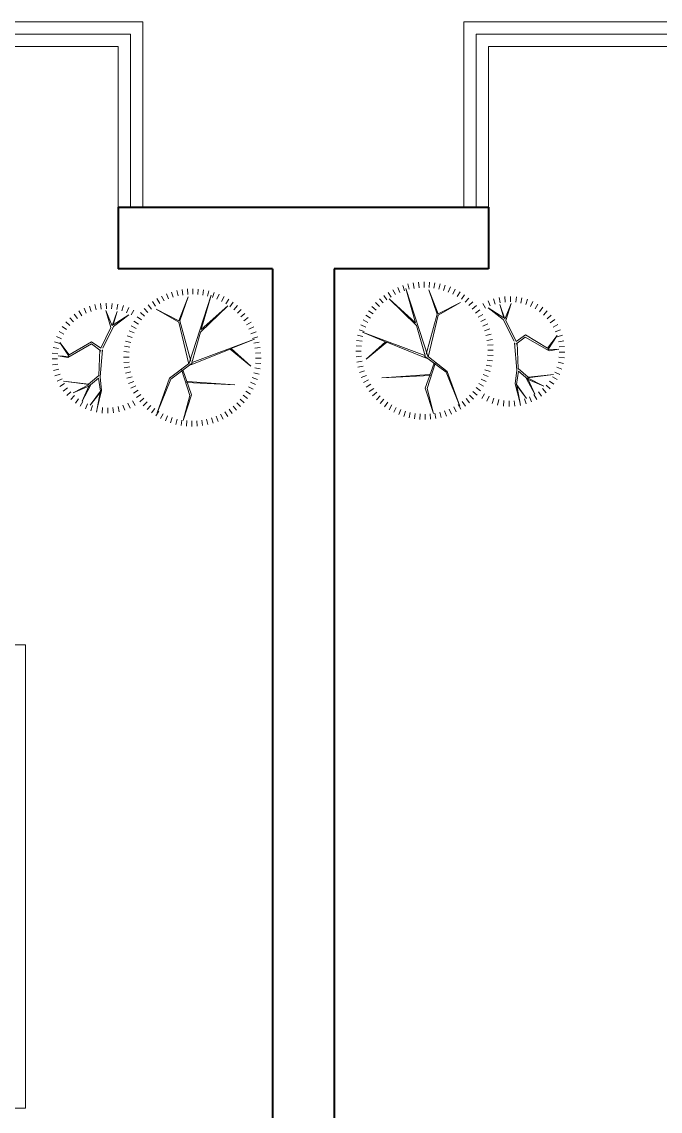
# Model space of a CAD drawing. Header units: millimetres. Extents: x 2835.4 to 2865.6, y 2144.9 to 2157.4.
# Drawn here: x 2860.423 to 2862.492, y 2153.874 to 2157.402 of the extents above; entities that cross this region are included whole.
import ezdxf

# ---------------------------------------------------------------- set-up
doc = ezdxf.new("R2010")
doc.units = ezdxf.units.MM
doc.layers.add('FURNITURE', color=220, linetype='Continuous', lineweight=5)
doc.layers.add('Muro1', color=162, linetype='Continuous', lineweight=40)
doc.styles.get("Standard").update_dxf_attribs({"font": 'arial.ttf'})

# ---------------------------------------------------------------- blocks, each defined once
blk = doc.blocks.new('apto.')
at = {"layer": 'FURNITURE', "linetype": 'ByBlock'}
for p, q in [((2858.8553, 2157.4022), (2860.8153, 2157.4022)), ((2860.8153, 2156.8022), (2860.8153, 2157.4022)), ((2861.8553, 2157.4022), (2863.8153, 2157.4022)), ((2861.8553, 2156.8022), (2861.8553, 2157.4022)), ((2858.8953, 2157.3622), (2860.7753, 2157.3622)), ((2860.7753, 2156.8022), (2860.7753, 2157.3622)), ((2861.8953, 2157.3622), (2863.7753, 2157.3622)), ((2861.8953, 2156.8022), (2861.8953, 2157.3622)), ((2858.9353, 2157.3222), (2860.7353, 2157.3222)), ((2860.7353, 2156.8022), (2860.7353, 2157.3222)), ((2861.9353, 2157.3222), (2863.7353, 2157.3222)), ((2861.9353, 2156.8022), (2861.9353, 2157.3222)), ((2860.7353, 2156.8022), (2860.7353, 2157.0982)), ((2861.9353, 2156.8022), (2861.9353, 2157.0982)), ((2861.6791, 2156.5358), (2861.6748, 2156.5531)), ((2861.6949, 2156.539), (2861.692, 2156.5566)), ((2861.7109, 2156.5411), (2861.7093, 2156.5588)), ((2861.7269, 2156.5418), (2861.7268, 2156.5596)), ((2861.743, 2156.5413), (2861.7443, 2156.5591)), ((2861.759, 2156.5396), (2861.7617, 2156.5572)), ((2861.7748, 2156.5365), (2861.7788, 2156.5539)), ((2860.8991, 2156.5047), (2860.8924, 2156.5212)), ((2860.9142, 2156.5101), (2860.9089, 2156.5271)), ((2860.9297, 2156.5144), (2860.9257, 2156.5317)), ((2860.9455, 2156.5174), (2860.9429, 2156.535)), ((2860.9615, 2156.5191), (2860.9603, 2156.5369)), ((2861.0367, 2156.5167), (2860.9648, 2156.2937)), ((2860.9776, 2156.5196), (2860.9778, 2156.5375)), ((2860.9937, 2156.5189), (2860.9952, 2156.5366)), ((2861.0051, 2156.4054), (2861.0367, 2156.5167)), ((2861.0097, 2156.5169), (2861.0126, 2156.5344)), ((2861.0254, 2156.5136), (2861.0297, 2156.5309)), ((2861.0409, 2156.5091), (2861.0465, 2156.526)), ((2861.0559, 2156.5034), (2861.0629, 2156.5198)), ((2861.6068, 2156.5017), (2861.5962, 2156.5161)), ((2861.6201, 2156.5108), (2861.6107, 2156.5259)), ((2861.6341, 2156.5188), (2861.6259, 2156.5346)), ((2861.6486, 2156.5256), (2861.6417, 2156.542)), ((2861.6637, 2156.5313), (2861.6581, 2156.5482)), ((2861.6678, 2156.5389), (2861.7397, 2156.3159)), ((2861.6995, 2156.4275), (2861.6678, 2156.5389)), ((2861.7693, 2156.4555), (2861.742, 2156.5339)), ((2861.742, 2156.5339), (2861.7728, 2156.4563)), ((2861.7903, 2156.5323), (2861.7957, 2156.5493)), ((2861.8055, 2156.5268), (2861.8122, 2156.5434)), ((2861.8201, 2156.5202), (2861.8281, 2156.5362)), ((2861.8343, 2156.5125), (2861.8434, 2156.5277)), ((2861.8477, 2156.5036), (2861.8581, 2156.5181)), ((2860.6481, 2156.4645), (2860.6424, 2156.4814)), ((2860.6643, 2156.4691), (2860.6603, 2156.4865)), ((2860.6808, 2156.4719), (2860.6787, 2156.4896)), ((2860.6976, 2156.4731), (2860.6973, 2156.4909)), ((2860.7143, 2156.4724), (2860.716, 2156.4902)), ((2860.7309, 2156.47), (2860.7344, 2156.4875)), ((2860.7472, 2156.4659), (2860.7525, 2156.4829)), ((2860.8442, 2156.4716), (2860.8327, 2156.4852)), ((2860.8569, 2156.4815), (2860.8465, 2156.496)), ((2860.8703, 2156.4903), (2860.8611, 2156.5056)), ((2860.8844, 2156.4981), (2860.8765, 2156.514)), ((2860.9626, 2156.5117), (2860.9318, 2156.4341)), ((2860.9353, 2156.4333), (2860.9626, 2156.5117)), ((2861.091, 2156.4825), (2861.0026, 2156.3966)), ((2861.0051, 2156.4054), (2861.091, 2156.4825)), ((2861.0705, 2156.4966), (2861.0787, 2156.5124)), ((2861.0845, 2156.4886), (2861.0939, 2156.5037)), ((2861.0978, 2156.4796), (2861.1084, 2156.4939)), ((2861.1103, 2156.4695), (2861.122, 2156.483)), ((2861.5717, 2156.4688), (2861.558, 2156.4802)), ((2861.5825, 2156.4807), (2861.5698, 2156.4932)), ((2861.5942, 2156.4917), (2861.5826, 2156.5051)), ((2861.6995, 2156.4275), (2861.6136, 2156.5046)), ((2861.6136, 2156.5046), (2861.702, 2156.4188)), ((2861.8454, 2156.4933), (2861.7723, 2156.4518)), ((2861.7728, 2156.4563), (2861.8454, 2156.4933)), ((2861.8604, 2156.4938), (2861.8719, 2156.5074)), ((2861.8723, 2156.483), (2861.8848, 2156.4957)), ((2861.8833, 2156.4712), (2861.8968, 2156.4829)), ((2861.9265, 2156.4748), (2861.9178, 2156.4904)), ((2861.9416, 2156.4823), (2861.9346, 2156.4986)), ((2861.9573, 2156.4881), (2861.9521, 2156.5051)), ((2861.9736, 2156.4922), (2861.9702, 2156.5097)), ((2861.9853, 2156.4434), (2861.9726, 2156.4865)), ((2861.9726, 2156.4865), (2861.9883, 2156.4397)), ((2861.9883, 2156.4397), (2862.0091, 2156.4897)), ((2861.9902, 2156.4946), (2861.9886, 2156.5123)), ((2862.0091, 2156.4897), (2861.9923, 2156.4348)), ((2862.007, 2156.4952), (2862.0073, 2156.5131)), ((2862.0238, 2156.4941), (2862.0259, 2156.5118)), ((2862.0403, 2156.4913), (2862.0442, 2156.5087)), ((2862.0565, 2156.4867), (2862.0622, 2156.5036)), ((2862.072, 2156.4805), (2862.0795, 2156.4967)), ((2862.0869, 2156.4727), (2862.096, 2156.488)), ((2860.6037, 2156.4411), (2860.593, 2156.4554)), ((2860.6177, 2156.4505), (2860.6085, 2156.4658)), ((2860.6325, 2156.4583), (2860.6251, 2156.4745)), ((2860.7163, 2156.4175), (2860.6955, 2156.4675)), ((2860.6955, 2156.4675), (2860.7122, 2156.4126)), ((2860.732, 2156.4643), (2860.7163, 2156.4175)), ((2860.7193, 2156.4212), (2860.732, 2156.4643)), ((2860.7704, 2156.4534), (2860.7193, 2156.4212)), ((2860.721, 2156.4157), (2860.7704, 2156.4534)), ((2860.763, 2156.4601), (2860.77, 2156.4765)), ((2860.778, 2156.4527), (2860.7867, 2156.4682)), ((2860.8112, 2156.4365), (2860.7968, 2156.4471)), ((2860.8212, 2156.449), (2860.8078, 2156.4607)), ((2860.8322, 2156.4608), (2860.8197, 2156.4735)), ((2860.9318, 2156.4341), (2860.8591, 2156.4711)), ((2860.8591, 2156.4711), (2860.9322, 2156.4296)), ((2861.1221, 2156.4585), (2861.1348, 2156.471)), ((2861.1329, 2156.4466), (2861.1465, 2156.458)), ((2861.553, 2156.4426), (2861.5377, 2156.4518)), ((2861.5618, 2156.456), (2861.5473, 2156.4664)), ((2861.7339, 2156.3255), (2861.7693, 2156.4555)), ((2861.7723, 2156.4518), (2861.7397, 2156.3159)), ((2861.8934, 2156.4587), (2861.9077, 2156.4693)), ((2861.9024, 2156.4454), (2861.9176, 2156.4548)), ((2861.9836, 2156.4379), (2861.9341, 2156.4755)), ((2861.9341, 2156.4755), (2861.9853, 2156.4434)), ((2862.1009, 2156.4633), (2862.1115, 2156.4776)), ((2862.1138, 2156.4526), (2862.1259, 2156.4657)), ((2862.1255, 2156.4406), (2862.1389, 2156.4523)), ((2860.5687, 2156.4052), (2860.5542, 2156.4155)), ((2860.5791, 2156.4184), (2860.5657, 2156.4301)), ((2860.5908, 2156.4304), (2860.5787, 2156.4435)), ((2860.7122, 2156.4126), (2860.6793, 2156.3449)), ((2860.686, 2156.3456), (2860.721, 2156.4157)), ((2860.7942, 2156.4092), (2860.7783, 2156.4174)), ((2860.8021, 2156.4232), (2860.787, 2156.4326)), ((2860.9322, 2156.4296), (2860.9648, 2156.2937)), ((2860.9707, 2156.3033), (2860.9353, 2156.4333)), ((2861.1427, 2156.4339), (2861.1572, 2156.4442)), ((2861.1516, 2156.4204), (2861.1668, 2156.4296)), ((2861.1593, 2156.4063), (2861.1753, 2156.4143)), ((2861.5386, 2156.4138), (2861.5221, 2156.4205)), ((2861.5452, 2156.4285), (2861.5293, 2156.4365)), ((2861.73, 2156.3202), (2861.702, 2156.4188)), ((2861.9104, 2156.4314), (2861.9262, 2156.4396)), ((2861.9173, 2156.4168), (2861.9337, 2156.4238)), ((2862.0185, 2156.3678), (2861.9836, 2156.4379)), ((2861.9923, 2156.4348), (2862.0253, 2156.3671)), ((2862.1358, 2156.4274), (2862.1504, 2156.4376)), ((2862.1448, 2156.4132), (2862.1604, 2156.4219)), ((2860.5523, 2156.3759), (2860.536, 2156.383)), ((2860.5598, 2156.391), (2860.5442, 2156.3997)), ((2860.7816, 2156.3796), (2860.7647, 2156.3852)), ((2860.7873, 2156.3946), (2860.7709, 2156.4016)), ((2860.9746, 2156.298), (2861.0026, 2156.3966)), ((2860.9756, 2156.2993), (2861.1774, 2156.3744)), ((2861.1774, 2156.3744), (2861.1024, 2156.3441)), ((2861.1659, 2156.3916), (2861.1825, 2156.3983)), ((2861.1714, 2156.3765), (2861.1884, 2156.3819)), ((2861.5289, 2156.3832), (2861.5116, 2156.3872)), ((2861.5332, 2156.3987), (2861.5162, 2156.4041)), ((2861.729, 2156.3215), (2861.5271, 2156.3966)), ((2861.5271, 2156.3966), (2861.6021, 2156.3663)), ((2861.923, 2156.4018), (2861.9399, 2156.4074)), ((2861.9274, 2156.3863), (2861.9447, 2156.3906)), ((2862.0244, 2156.3581), (2862.0549, 2156.3812)), ((2862.0253, 2156.3671), (2862.0556, 2156.3879)), ((2862.0549, 2156.3812), (2862.132, 2156.337)), ((2862.0556, 2156.3879), (2862.1272, 2156.3458)), ((2862.1272, 2156.3458), (2862.1583, 2156.3858)), ((2862.1583, 2156.3858), (2862.1278, 2156.3401)), ((2862.1522, 2156.3981), (2862.1686, 2156.4051)), ((2862.158, 2156.3823), (2862.175, 2156.3876)), ((2860.5424, 2156.3439), (2860.5249, 2156.3474)), ((2860.5465, 2156.3602), (2860.5295, 2156.3654)), ((2860.5774, 2156.3236), (2860.5463, 2156.3636)), ((2860.5463, 2156.3636), (2860.5768, 2156.3179)), ((2860.6496, 2156.359), (2860.5725, 2156.3148)), ((2860.649, 2156.3657), (2860.5774, 2156.3236)), ((2860.6793, 2156.3449), (2860.649, 2156.3657)), ((2860.6802, 2156.336), (2860.6496, 2156.359)), ((2860.6763, 2156.3412), (2860.6732, 2156.2572)), ((2860.677, 2156.2522), (2860.6847, 2156.3399)), ((2860.7739, 2156.3484), (2860.7563, 2156.3513)), ((2860.7771, 2156.3641), (2860.7598, 2156.3684)), ((2861.0985, 2156.3425), (2860.9708, 2156.2909)), ((2861.1657, 2156.2873), (2861.0985, 2156.3425)), ((2861.1024, 2156.3441), (2861.1657, 2156.2873)), ((2861.1756, 2156.361), (2861.193, 2156.365)), ((2861.1787, 2156.3452), (2861.1963, 2156.3478)), ((2861.5241, 2156.3514), (2861.5064, 2156.3526)), ((2861.5259, 2156.3674), (2861.5083, 2156.37)), ((2861.6021, 2156.3663), (2861.5389, 2156.3095)), ((2861.5389, 2156.3095), (2861.6061, 2156.3647)), ((2861.6061, 2156.3647), (2861.7338, 2156.3131)), ((2861.9307, 2156.3706), (2861.9483, 2156.3735)), ((2861.9327, 2156.3546), (2861.9505, 2156.3561)), ((2862.0276, 2156.2743), (2862.0199, 2156.362)), ((2862.0283, 2156.3634), (2862.0313, 2156.2794)), ((2862.1278, 2156.3401), (2862.1631, 2156.3423)), ((2862.1631, 2156.3423), (2862.132, 2156.337)), ((2862.1621, 2156.3661), (2862.1796, 2156.3695)), ((2862.1645, 2156.3495), (2862.1823, 2156.3511)), ((2860.5394, 2156.3105), (2860.5216, 2156.3103)), ((2860.54, 2156.3273), (2860.5223, 2156.3289)), ((2860.5768, 2156.3179), (2860.5415, 2156.3201)), ((2860.5415, 2156.3201), (2860.5725, 2156.3148)), ((2860.7711, 2156.3163), (2860.7533, 2156.3165)), ((2860.7718, 2156.3324), (2860.7541, 2156.334)), ((2861.1804, 2156.3292), (2861.1982, 2156.3304)), ((2861.1809, 2156.3131), (2861.1987, 2156.313)), ((2861.5236, 2156.3353), (2861.5058, 2156.3351)), ((2861.5244, 2156.3192), (2861.5066, 2156.3177)), ((2861.7983, 2156.2672), (2861.7287, 2156.3192)), ((2861.741, 2156.3169), (2861.8019, 2156.2702)), ((2861.9312, 2156.3064), (2861.9488, 2156.3038)), ((2861.933, 2156.3224), (2861.9508, 2156.3212)), ((2861.9335, 2156.3385), (2861.9513, 2156.3387)), ((2862.1641, 2156.3159), (2862.1818, 2156.3138)), ((2862.1652, 2156.3327), (2862.183, 2156.3324)), ((2860.5405, 2156.2938), (2860.5228, 2156.2917)), ((2860.5433, 2156.2772), (2860.526, 2156.2733)), ((2860.7716, 2156.3003), (2860.7538, 2156.299)), ((2860.7733, 2156.2843), (2860.7557, 2156.2816)), ((2860.9636, 2156.2947), (2860.9026, 2156.248)), ((2860.9063, 2156.245), (2860.9758, 2156.297)), ((2860.9405, 2156.2766), (2860.9681, 2156.1922)), ((2860.9735, 2156.1939), (2860.9452, 2156.2748)), ((2861.1781, 2156.2811), (2861.1957, 2156.2781)), ((2861.1802, 2156.297), (2861.1979, 2156.2955)), ((2861.5264, 2156.3032), (2861.5088, 2156.3003)), ((2861.5297, 2156.2875), (2861.5124, 2156.2832)), ((2861.5342, 2156.272), (2861.5173, 2156.2664)), ((2861.731, 2156.2161), (2861.7593, 2156.297)), ((2861.7641, 2156.2988), (2861.7365, 2156.2144)), ((2861.8019, 2156.2702), (2861.8429, 2156.1576)), ((2861.924, 2156.2751), (2861.941, 2156.2698)), ((2861.9282, 2156.2906), (2861.9456, 2156.2866)), ((2862.0224, 2156.23), (2862.0276, 2156.2743)), ((2862.0325, 2156.2704), (2862.0262, 2156.2279)), ((2862.0313, 2156.2794), (2862.0647, 2156.2513)), ((2862.0644, 2156.2434), (2862.0325, 2156.2704)), ((2862.1567, 2156.2832), (2862.1735, 2156.2775)), ((2862.1612, 2156.2994), (2862.1786, 2156.2955)), ((2860.5479, 2156.2611), (2860.531, 2156.2553)), ((2860.5541, 2156.2455), (2860.5379, 2156.238)), ((2860.6398, 2156.2291), (2860.5586, 2156.2381)), ((2860.5586, 2156.2381), (2860.6423, 2156.2271)), ((2860.6732, 2156.2572), (2860.6398, 2156.2291)), ((2860.6401, 2156.2213), (2860.6721, 2156.2483)), ((2860.6721, 2156.2483), (2860.6783, 2156.2057)), ((2860.6821, 2156.2078), (2860.677, 2156.2522)), ((2860.7764, 2156.2685), (2860.759, 2156.2644)), ((2860.7806, 2156.2529), (2860.7636, 2156.2476)), ((2860.7861, 2156.2378), (2860.7695, 2156.2311)), ((2860.9026, 2156.248), (2860.8617, 2156.1355)), ((2860.8617, 2156.1355), (2860.9063, 2156.245)), ((2861.1139, 2156.2269), (2860.9571, 2156.2341)), ((2860.9602, 2156.2378), (2861.1139, 2156.2269)), ((2861.1647, 2156.2348), (2861.1811, 2156.2279)), ((2861.1704, 2156.2499), (2861.1873, 2156.2442)), ((2861.1749, 2156.2653), (2861.1922, 2156.261)), ((2861.5399, 2156.257), (2861.5235, 2156.25)), ((2861.5467, 2156.2424), (2861.5309, 2156.2342)), ((2861.7444, 2156.26), (2861.5906, 2156.249)), ((2861.5906, 2156.249), (2861.7474, 2156.2563)), ((2861.8429, 2156.1576), (2861.7983, 2156.2672)), ((2861.9119, 2156.2453), (2861.9278, 2156.2374)), ((2861.9185, 2156.26), (2861.935, 2156.2533)), ((2862.0586, 2156.2462), (2862.0853, 2156.1961)), ((2862.1459, 2156.2603), (2862.0623, 2156.2493)), ((2862.0623, 2156.2493), (2862.1151, 2156.2226)), ((2862.1151, 2156.2226), (2862.0643, 2156.2438)), ((2862.0853, 2156.1961), (2862.0643, 2156.2438)), ((2862.0647, 2156.2513), (2862.1459, 2156.2603)), ((2862.1333, 2156.2388), (2862.1476, 2156.2282)), ((2862.1426, 2156.2528), (2862.1579, 2156.2437)), ((2862.1504, 2156.2676), (2862.1666, 2156.2602)), ((2860.5619, 2156.2306), (2860.5466, 2156.2215)), ((2860.5713, 2156.2167), (2860.557, 2156.206)), ((2860.582, 2156.2038), (2860.5689, 2156.1917)), ((2860.6423, 2156.2271), (2860.5895, 2156.2004)), ((2860.5895, 2156.2004), (2860.6403, 2156.2217)), ((2860.646, 2156.224), (2860.6193, 2156.1739)), ((2860.6193, 2156.1739), (2860.6403, 2156.2217)), ((2860.6783, 2156.2057), (2860.6454, 2156.1607)), ((2860.6454, 2156.1607), (2860.6774, 2156.2021)), ((2860.6674, 2156.1494), (2860.6821, 2156.2078)), ((2860.6774, 2156.2021), (2860.6674, 2156.1494)), ((2860.7927, 2156.2231), (2860.7767, 2156.2152)), ((2860.8004, 2156.209), (2860.7852, 2156.1998)), ((2861.1499, 2156.2063), (2861.165, 2156.1968)), ((2861.1579, 2156.2202), (2861.1737, 2156.212)), ((2861.5547, 2156.2284), (2861.5396, 2156.219)), ((2861.5637, 2156.2151), (2861.5494, 2156.2045)), ((2861.5738, 2156.2026), (2861.5603, 2156.1909)), ((2861.7579, 2156.1332), (2861.731, 2156.2161)), ((2861.7365, 2156.2144), (2861.7579, 2156.1332)), ((2861.8854, 2156.2051), (2861.8991, 2156.1936)), ((2861.8953, 2156.2178), (2861.9098, 2156.2074)), ((2861.9041, 2156.2312), (2861.9194, 2156.222)), ((2862.0372, 2156.1716), (2862.0224, 2156.23)), ((2862.0262, 2156.2279), (2862.0591, 2156.1828)), ((2862.0591, 2156.1828), (2862.0272, 2156.2242)), ((2862.0272, 2156.2242), (2862.0372, 2156.1716)), ((2862.0973, 2156.2038), (2862.1076, 2156.1893)), ((2862.1105, 2156.2142), (2862.1223, 2156.2008)), ((2862.1225, 2156.2259), (2862.1356, 2156.2138)), ((2860.5941, 2156.1921), (2860.5823, 2156.1787)), ((2860.6072, 2156.1817), (2860.597, 2156.1671)), ((2860.6214, 2156.1727), (2860.6127, 2156.1572)), ((2860.6365, 2156.1653), (2860.6295, 2156.1489)), ((2860.767, 2156.1671), (2860.7744, 2156.1509)), ((2860.7818, 2156.1749), (2860.7909, 2156.1596)), ((2860.8093, 2156.1956), (2860.7948, 2156.1852)), ((2860.8191, 2156.1829), (2860.8055, 2156.1714)), ((2860.8299, 2156.171), (2860.8172, 2156.1585)), ((2860.9467, 2156.111), (2860.9735, 2156.1939)), ((2860.9681, 2156.1922), (2860.9467, 2156.111)), ((2861.1198, 2156.1687), (2861.1323, 2156.156)), ((2861.1308, 2156.1804), (2861.1442, 2156.1687)), ((2861.1408, 2156.193), (2861.1552, 2156.1824)), ((2861.5848, 2156.1908), (2861.5723, 2156.1781)), ((2861.5967, 2156.18), (2861.5852, 2156.1664)), ((2861.6094, 2156.1702), (2861.5991, 2156.1557)), ((2861.837, 2156.163), (2861.8465, 2156.1479)), ((2861.8503, 2156.1721), (2861.8609, 2156.1577)), ((2861.8629, 2156.1821), (2861.8746, 2156.1687)), ((2861.8746, 2156.1931), (2861.8873, 2156.1806)), ((2861.9228, 2156.1971), (2861.9136, 2156.1818)), ((2861.9376, 2156.1893), (2861.9301, 2156.1731)), ((2861.9532, 2156.183), (2861.9475, 2156.1662)), ((2861.9694, 2156.1785), (2861.9654, 2156.1611)), ((2861.9859, 2156.1756), (2861.9838, 2156.1579)), ((2862.0026, 2156.1745), (2862.0024, 2156.1567)), ((2862.0194, 2156.1752), (2862.021, 2156.1574)), ((2862.036, 2156.1776), (2862.0395, 2156.1601)), ((2862.0523, 2156.1817), (2862.0576, 2156.1647)), ((2862.0681, 2156.1875), (2862.0751, 2156.1711)), ((2862.0831, 2156.1949), (2862.0918, 2156.1793)), ((2860.6523, 2156.1595), (2860.647, 2156.1425)), ((2860.6685, 2156.1554), (2860.6651, 2156.1379)), ((2860.6851, 2156.153), (2860.6835, 2156.1352)), ((2860.7019, 2156.1523), (2860.7022, 2156.1345)), ((2860.7187, 2156.1534), (2860.7208, 2156.1357)), ((2860.7352, 2156.1563), (2860.7392, 2156.1389)), ((2860.7514, 2156.1608), (2860.7571, 2156.144)), ((2860.8417, 2156.16), (2860.83, 2156.1465)), ((2860.8542, 2156.1499), (2860.8436, 2156.1356)), ((2860.8675, 2156.1408), (2860.8581, 2156.1257)), ((2860.8815, 2156.1329), (2860.8733, 2156.1171)), ((2861.0676, 2156.1314), (2861.0756, 2156.1155)), ((2861.0817, 2156.1391), (2861.0909, 2156.1239)), ((2861.0951, 2156.148), (2861.1055, 2156.1335)), ((2861.1079, 2156.1578), (2861.1193, 2156.1442)), ((2861.6229, 2156.1613), (2861.6137, 2156.1461)), ((2861.637, 2156.1536), (2861.629, 2156.1376)), ((2861.6516, 2156.147), (2861.645, 2156.1304)), ((2861.6668, 2156.1415), (2861.6614, 2156.1245)), ((2861.6823, 2156.1373), (2861.6783, 2156.1199)), ((2861.6981, 2156.1342), (2861.6955, 2156.1166)), ((2861.7141, 2156.1325), (2861.7128, 2156.1147)), ((2861.7302, 2156.132), (2861.7303, 2156.1142)), ((2861.7463, 2156.1327), (2861.7478, 2156.115)), ((2861.7622, 2156.1348), (2861.7652, 2156.1172)), ((2861.778, 2156.138), (2861.7823, 2156.1207)), ((2861.7934, 2156.1425), (2861.7991, 2156.1256)), ((2861.8085, 2156.1482), (2861.8154, 2156.1318)), ((2861.823, 2156.1551), (2861.8313, 2156.1392)), ((2860.8961, 2156.126), (2860.8891, 2156.1096)), ((2860.9111, 2156.1203), (2860.9055, 2156.1034)), ((2860.9266, 2156.1158), (2860.9223, 2156.0985)), ((2860.9423, 2156.1126), (2860.9394, 2156.095)), ((2860.9583, 2156.1106), (2860.9568, 2156.0928)), ((2860.9744, 2156.1098), (2860.9742, 2156.092)), ((2860.9905, 2156.1103), (2860.9917, 2156.0925)), ((2861.0065, 2156.1121), (2861.0091, 2156.0944)), ((2861.0223, 2156.1151), (2861.0263, 2156.0977)), ((2861.0378, 2156.1193), (2861.0432, 2156.1023)), ((2861.0529, 2156.1248), (2861.0596, 2156.1083)), ((2860.4352, 2155.3842), (2858.4352, 2155.3842)), ((2860.4352, 2153.8842), (2860.4352, 2155.3842)), ((2858.4352, 2153.8842), (2860.4352, 2153.8842))]:
    blk.add_line(p, q, dxfattribs=at)
at = {"layer": 'Muro1'}
for points in [[(2860.7353, 2156.8022), (2861.9353, 2156.8022)], [(2860.7353, 2156.8022), (2860.7353, 2156.6022)], [(2861.9353, 2156.8022), (2861.9353, 2156.6022)], [(2861.2353, 2156.6022), (2860.7353, 2156.6022)], [(2861.2353, 2156.6022), (2861.2353, 2152.9022)], [(2861.9353, 2156.6022), (2861.4353, 2156.6022)], [(2861.4353, 2156.6022), (2861.4353, 2152.9022)]]:
    blk.add_lwpolyline(points, dxfattribs=at)
at = {"layer": 'FURNITURE', "linetype": 'ByBlock', "text_generation_flag": 4, "width": 0.8, "flags": 9}
for tag, p in [('YSIZE', (2845.8353, 2156.6022)), ('XSIZE', (2845.8353, 2156.6022)), ('YSIZE', (2855.2353, 2156.6022)), ('XSIZE', (2855.2353, 2156.6022)), ('YSIZE', (2837.7162, 2156.5716)), ('XSIZE', (2837.7162, 2156.5716)), ('YSIZE', (2863.3543, 2156.5716)), ('XSIZE', (2863.3543, 2156.5716)), ('YSIZE', (2839.3296, 2156.3169)), ('XSIZE', (2839.3296, 2156.3169)), ('YSIZE', (2845.4167, 2156.3198)), ('XSIZE', (2845.4167, 2156.3198)), ('YSIZE', (2855.6538, 2156.3198)), ('XSIZE', (2855.6538, 2156.3198)), ('YSIZE', (2861.741, 2156.3169)), ('XSIZE', (2861.741, 2156.3169)), ('YSIZE', (2840.1069, 2156.2947)), ('XSIZE', (2840.1069, 2156.2947)), ('YSIZE', (2860.9636, 2156.2947)), ('XSIZE', (2860.9636, 2156.2947)), ('YSIZE', (2842.5375, 2156.2364)), ('XSIZE', (2842.5375, 2156.2364)), ('YSIZE', (2858.533, 2156.2364)), ('XSIZE', (2858.533, 2156.2364)), ('YSIZE', (2841.6987, 2156.0246)), ('XSIZE', (2841.6987, 2156.0246)), ('YSIZE', (2859.3718, 2156.0246)), ('XSIZE', (2859.3718, 2156.0246)), ('YSIZE', (2836.7281, 2155.653)), ('XSIZE', (2836.7281, 2155.653)), ('YSIZE', (2864.3424, 2155.653)), ('XSIZE', (2864.3424, 2155.653)), ('YSIZE', (2842.4424, 2155.5973)), ('XSIZE', (2842.4424, 2155.5973)), ('YSIZE', (2845.885, 2155.5825)), ('XSIZE', (2845.885, 2155.5825)), ('YSIZE', (2855.1855, 2155.5825)), ('XSIZE', (2855.1855, 2155.5825)), ('YSIZE', (2858.6281, 2155.5973)), ('XSIZE', (2858.6281, 2155.5973)), ('YSIZE', (2844.4096, 2155.2682)), ('XSIZE', (2844.4096, 2155.2682)), ('YSIZE', (2856.6609, 2155.2682)), ('XSIZE', (2856.6609, 2155.2682)), ('YSIZE', (2849.6054, 2154.9378)), ('XSIZE', (2849.6054, 2154.9378)), ('YSIZE', (2851.4651, 2154.9378)), ('XSIZE', (2851.4651, 2154.9378)), ('YSIZE', (2836.5353, 2154.6842)), ('XSIZE', (2836.5353, 2154.6842)), ('YSIZE', (2848.0353, 2154.6843)), ('XSIZE', (2848.0353, 2154.6843)), ('YSIZE', (2853.0353, 2154.6843)), ('XSIZE', (2853.0353, 2154.6843)), ('YSIZE', (2864.5353, 2154.6842)), ('XSIZE', (2864.5353, 2154.6842)), ('YSIZE', (2842.6353, 2154.6342)), ('XSIZE', (2842.6353, 2154.6342)), ('YSIZE', (2858.4352, 2154.6342)), ('XSIZE', (2858.4352, 2154.6342)), ('YSIZE', (2850.4353, 2154.4022)), ('XSIZE', (2850.4353, 2154.4022)), ('YSIZE', (2850.4353, 2154.4022)), ('XSIZE', (2850.4353, 2154.4022)), ('YSIZE', (2850.6353, 2154.4022)), ('XSIZE', (2850.6353, 2154.4022)), ('YSIZE', (2850.6353, 2154.4022)), ('XSIZE', (2850.6353, 2154.4022)), ('YSIZE', (2836.7281, 2153.721)), ('XSIZE', (2836.7281, 2153.721)), ('YSIZE', (2864.3424, 2153.721)), ('XSIZE', (2864.3424, 2153.721)), ('YSIZE', (2842.4424, 2153.6653)), ('XSIZE', (2842.4424, 2153.6653)), ('YSIZE', (2858.6281, 2153.6653)), ('XSIZE', (2858.6281, 2153.6653)), ('YSIZE', (2847.1232, 2153.5022)), ('XSIZE', (2847.1232, 2153.5022)), ('YSIZE', (2853.9473, 2153.5022)), ('XSIZE', (2853.9473, 2153.5022)), ('YSIZE', (2846.4824, 2153.2754)), ('XSIZE', (2846.4824, 2153.2754)), ('YSIZE', (2854.5881, 2153.2754)), ('XSIZE', (2854.5881, 2153.2754)), ('YSIZE', (2841.7353, 2152.9022)), ('XSIZE', (2841.7353, 2152.9022)), ('YSIZE', (2859.3353, 2152.9022)), ('XSIZE', (2859.3353, 2152.9022)), ('YSIZE', (2847.7167, 2152.2863)), ('XSIZE', (2847.7167, 2152.2863)), ('YSIZE', (2853.3538, 2152.2863)), ('XSIZE', (2853.3538, 2152.2863)), ('YSIZE', (2836.3853, 2151.5022)), ('XSIZE', (2836.3853, 2151.5022)), ('YSIZE', (2864.6853, 2151.5022)), ('XSIZE', (2864.6853, 2151.5022)), ('YSIZE', (2835.6353, 2150.2648)), ('XSIZE', (2835.6353, 2150.2648)), ('YSIZE', (2865.4353, 2150.2648)), ('XSIZE', (2865.4353, 2150.2648)), ('YSIZE', (2837.4459, 2150.0357)), ('XSIZE', (2837.4459, 2150.0357)), ('YSIZE', (2848.8284, 2150.032)), ('XSIZE', (2848.8284, 2150.032)), ('YSIZE', (2852.2421, 2150.032)), ('XSIZE', (2852.2421, 2150.032)), ('YSIZE', (2863.6246, 2150.0357)), ('XSIZE', (2863.6246, 2150.0357)), ('YSIZE', (2846.9144, 2149.8678)), ('XSIZE', (2846.9144, 2149.8678)), ('YSIZE', (2854.1561, 2149.8678)), ('XSIZE', (2854.1561, 2149.8678)), ('YSIZE', (2845.3455, 2149.5918)), ('XSIZE', (2845.3455, 2149.5918)), ('YSIZE', (2855.725, 2149.5918)), ('XSIZE', (2855.725, 2149.5918)), ('YSIZE', (2840.9424, 2149.5653)), ('XSIZE', (2840.9424, 2149.5653)), ('YSIZE', (2860.1281, 2149.5653)), ('XSIZE', (2860.1281, 2149.5653)), ('YSIZE', (2838.1777, 2149.472)), ('XSIZE', (2838.1777, 2149.472)), ('YSIZE', (2862.8928, 2149.472)), ('XSIZE', (2862.8928, 2149.472)), ('YSIZE', (2848.7997, 2148.8858)), ('XSIZE', (2848.7997, 2148.8858)), ('YSIZE', (2852.2708, 2148.8858)), ('XSIZE', (2852.2708, 2148.8858)), ('YSIZE', (2841.1353, 2148.6022)), ('XSIZE', (2841.1353, 2148.6022)), ('YSIZE', (2859.9353, 2148.6022)), ('XSIZE', (2859.9353, 2148.6022)), ('YSIZE', (2845.4877, 2148.1759)), ('XSIZE', (2845.4877, 2148.1759)), ('YSIZE', (2855.5828, 2148.1759)), ('XSIZE', (2855.5828, 2148.1759)), ('YSIZE', (2836.062, 2147.8073)), ('XSIZE', (2836.062, 2147.8073)), ('YSIZE', (2865.0085, 2147.8073)), ('XSIZE', (2865.0085, 2147.8073)), ('YSIZE', (2841.3353, 2147.7303)), ('XSIZE', (2841.3353, 2147.7303)), ('YSIZE', (2859.7353, 2147.7303)), ('XSIZE', (2859.7353, 2147.7303)), ('YSIZE', (2836.0759, 2147.6637)), ('XSIZE', (2836.0759, 2147.6637)), ('YSIZE', (2841.3353, 2147.6933)), ('XSIZE', (2841.3353, 2147.6933)), ('YSIZE', (2845.6353, 2147.6933)), ('XSIZE', (2845.6353, 2147.6933)), ('YSIZE', (2855.4353, 2147.6933)), ('XSIZE', (2855.4353, 2147.6933)), ('YSIZE', (2859.7353, 2147.6933)), ('XSIZE', (2859.7353, 2147.6933)), ('YSIZE', (2864.9946, 2147.6637)), ('XSIZE', (2864.9946, 2147.6637)), ('YSIZE', (2840.9424, 2147.6333)), ('XSIZE', (2840.9424, 2147.6333)), ('YSIZE', (2842.8444, 2147.6298)), ('XSIZE', (2842.8444, 2147.6298)), ('YSIZE', (2858.2261, 2147.6298)), ('XSIZE', (2858.2261, 2147.6298)), ('YSIZE', (2860.1281, 2147.6333)), ('XSIZE', (2860.1281, 2147.6333))]:
    blk.add_attdef(tag, p, '', height=0.000056, rotation=180, dxfattribs=at)

msp = doc.modelspace()

# ---------------------------------------------------------------- block references
msp.add_blockref('apto.', (0, 0))

doc.saveas('drawing.dxf')
